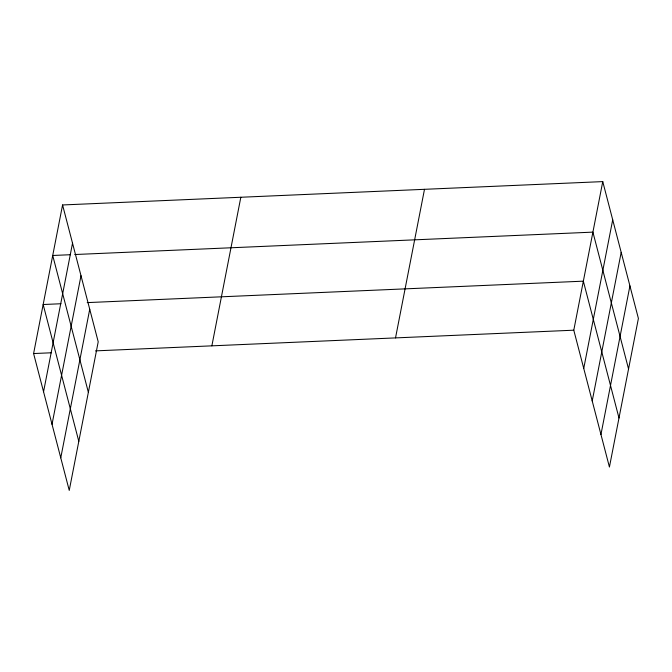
<?xml version="1.0" encoding="UTF-8"?>
<svg xmlns="http://www.w3.org/2000/svg" width="672" height="672" viewBox="0 0 672 672"><rect width="100%" height="100%" fill="white"/><g stroke="black" fill="none" stroke-linecap="round" stroke-linejoin="round"><path stroke-width="1.01" d="M62.572 204.96L98.213 341.804L69.241 490.392L33.6 353.548L62.572 204.96L602.759 181.608L638.4 318.452L609.428 467.04L573.787 330.196L602.759 181.608M43.554 391.759L72.526 243.172M52.03 424.309L81.001 275.722M60.766 457.842L89.737 309.254M211.865 345.845L240.828 197.257M395.522 337.898L424.494 189.319M583.741 368.407L612.704 219.82M592.217 400.957L621.188 252.37M600.953 434.49L629.924 285.902M70.543 254.713L52.718 255.478L88.368 392.322M74.743 254.528L592.906 232.134L628.547 368.97M60.984 303.744L43.159 304.517L78.809 441.353M87.2 302.61L583.346 281.165L618.988 418.009M33.6 353.548L51.425 352.775M95.466 350.876L573.787 330.196"/></g></svg>
